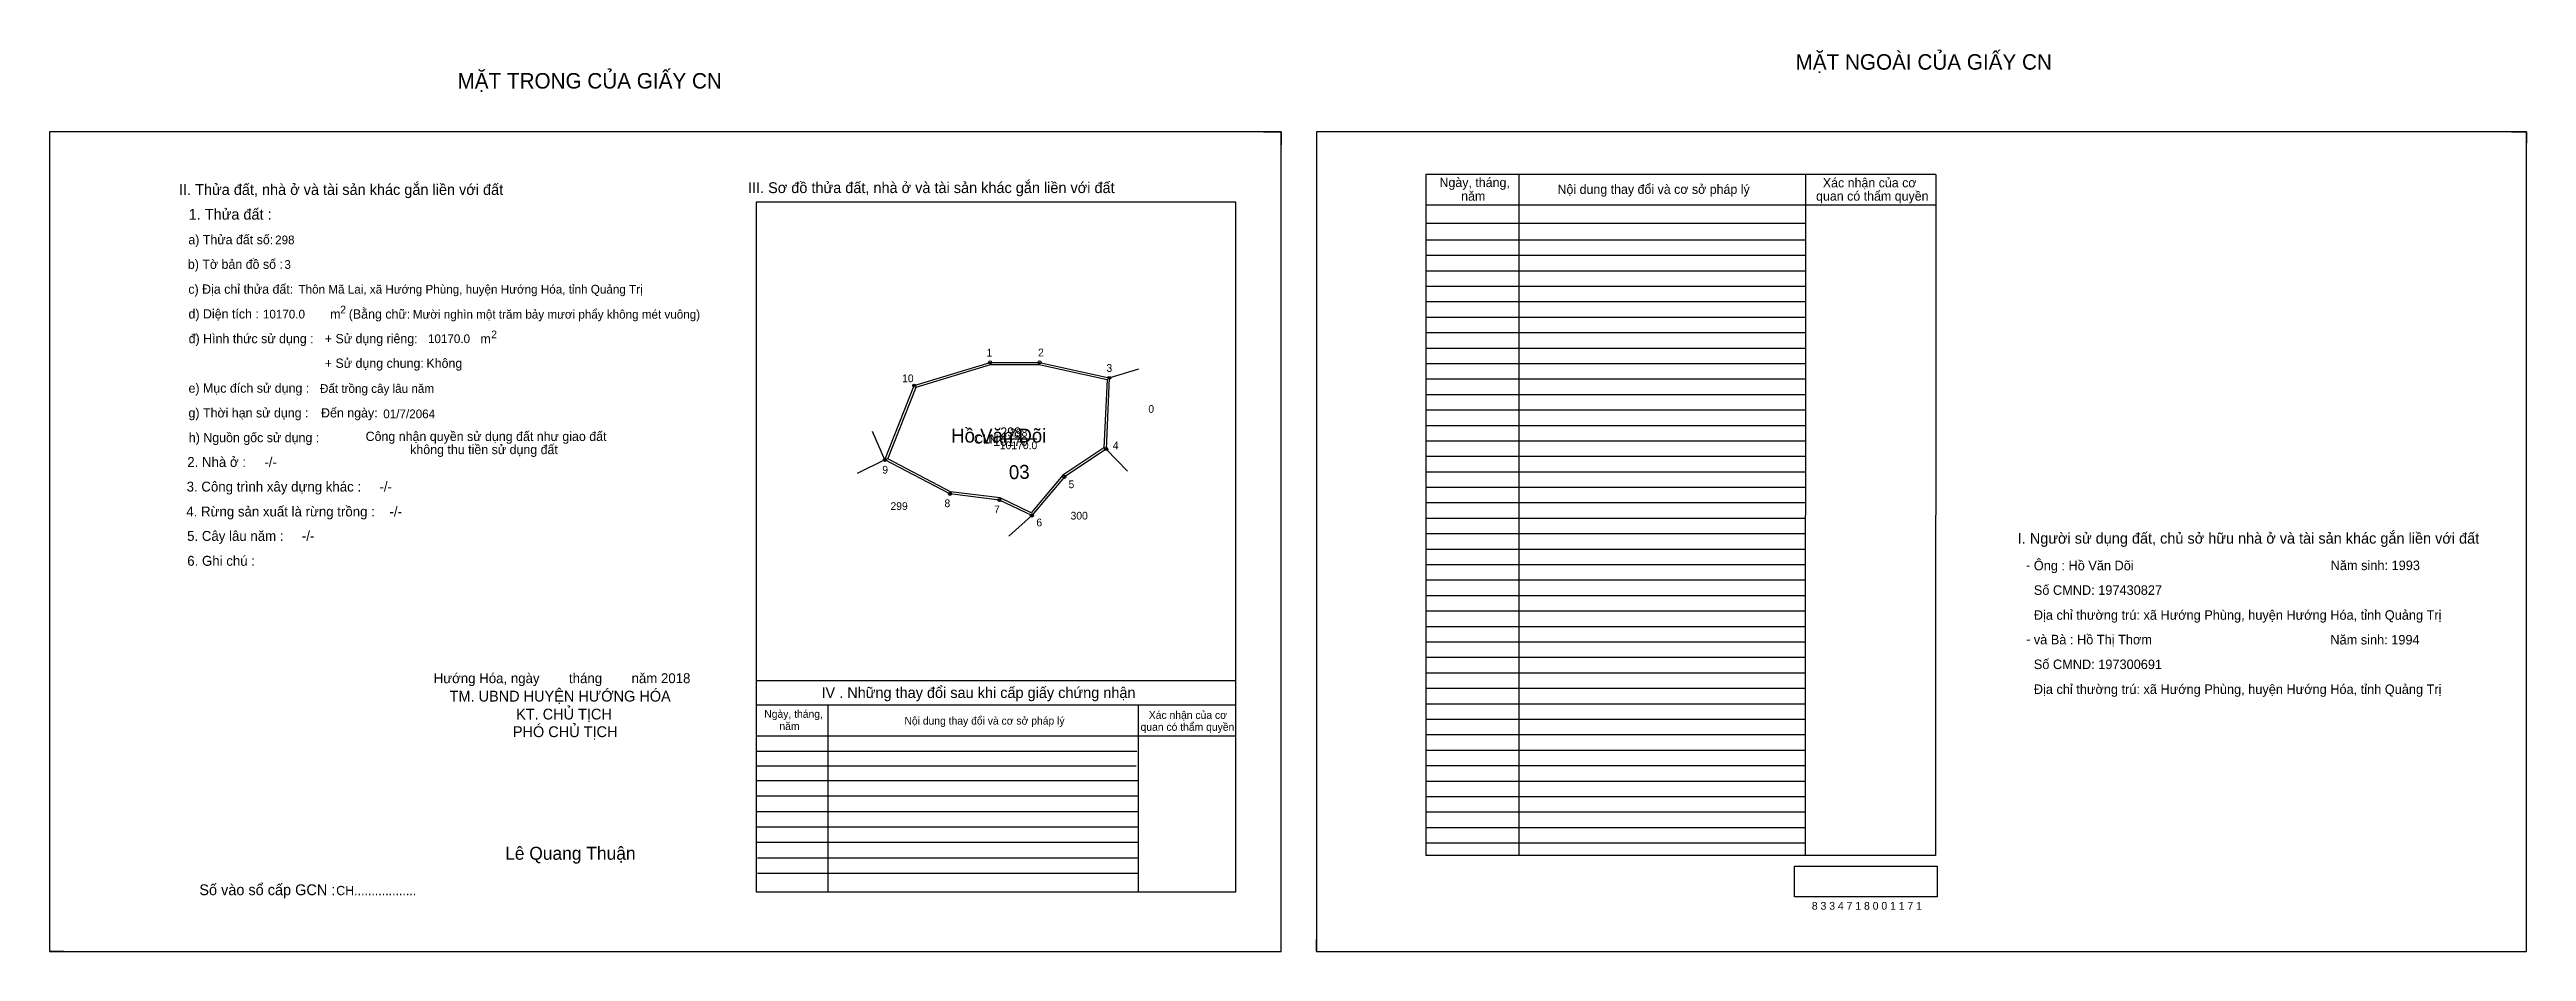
# Model space of a CAD drawing. Extents: x 532668 to 536177, y 1846635 to 1847222.
# Drawn here: x 534576 to 536177, y 1846639 to 1847222 of the extents above.
import ezdxf

# ---------------------------------------------------------------- set-up
doc = ezdxf.new("R2010")
doc.units = 0
for name, color, linetype in [('Default', 7, 'Continuous'), ('Level 10', 7, 'Continuous'), ('Level 11', 7, 'Continuous'), ('Level 13', 7, 'Continuous'), ('Level 2', 7, 'Continuous'), ('Level 27', 7, 'Continuous'), ('Level 3', 7, 'Continuous'), ('Level 36', 7, 'Continuous'), ('Level 4', 7, 'Continuous'), ('Level 5', 7, 'Continuous'), ('Level 55', 7, 'Continuous'), ('Level 6', 7, 'Continuous'), ('Level 7', 7, 'Continuous'), ('Level 8', 7, 'Continuous'), ('Level 9', 7, 'Continuous')]:
    doc.layers.add(name, color=color, linetype=linetype)

msp = doc.modelspace()

# ---------------------------------------------------------------- linework, layer by layer
at = {"layer": 'Level 10'}
for p, q in [((535360.8, 1847169.1), (535372.1, 1847169.1)), ((535372.1, 1847169.1), (535372.1, 1847160.7)), ((536167.6, 1847169.1), (536177.2, 1847169.1)), ((536177.2, 1847169.1), (536177.2, 1847161.7)), ((534576, 1846646.9), (534576, 1846639.1)), ((534585.2, 1846639.1), (534576, 1846639.1)), ((535394.9, 1846639.1), (535394.9, 1846646.9)), ((535394.9, 1846639.1), (535402, 1846639.1))]:
    msp.add_line(p, q, dxfattribs=at)
for points in [[(534576, 1846639.1), (535372.1, 1846639.1), (535372.1, 1847169.1), (534576, 1847169.1)], [(535394.9, 1846639.1), (536177.2, 1846639.1), (536177.2, 1847169.1), (535394.9, 1847169.1)], [(535261, 1847010), (535259, 1846964), (535232, 1846946), (535211, 1846921), (535190, 1846931), (535158, 1846935), (535116, 1846957), (535135, 1847005), (535184, 1847020), (535216, 1847020)], [(535259.6, 1847008.9), (535257.6, 1846964.8), (535231.1, 1846947.1), (535210.6, 1846922.7), (535190.4, 1846932.4), (535158.4, 1846936.4), (535117.8, 1846957.7), (535136.1, 1847003.9), (535184.2, 1847018.6), (535215.8, 1847018.6)]]:
    msp.add_lwpolyline(points, close=True, dxfattribs=at)
at = {"layer": 'Level 11'}
for centre in [(535184, 1847020), (535216, 1847020), (535135, 1847005), (535261, 1847010), (535261, 1847010), (535116, 1846957), (535259, 1846964), (535232, 1846946), (535158, 1846935), (535190, 1846931), (535211, 1846921)]:
    msp.add_circle(centre, 1, dxfattribs=at)
at = {"layer": 'Level 13'}
msp.add_line((535191.1, 1846970.5), (535203.8, 1846970.5), dxfattribs=at)
at = {"layer": 'Level 27'}
for p, q in [((535261, 1847010), (535280.1, 1847015.8)), ((535116, 1846957), (535108, 1846975.3)), ((535116, 1846957), (535098.1, 1846948.1)), ((535259, 1846964), (535272.9, 1846949.6)), ((535211, 1846921), (535196.1, 1846907.6))]:
    msp.add_line(p, q, dxfattribs=at)
at = {"layer": 'Level 6'}
msp.add_lwpolyline([(535703.9, 1846694.2), (535796.3, 1846694.2), (535796.3, 1846674.4), (535703.9, 1846674.4)], close=True, dxfattribs=at)
at = {"layer": 'Level 7'}
for p, q in [((535710.9, 1847099.1), (535465.7, 1847099.1)), ((535710.9, 1847089.1), (535465.7, 1847089.1)), ((535710.9, 1847079.1), (535465.7, 1847079.1)), ((535710.9, 1847069.1), (535465.7, 1847069.1)), ((535710.9, 1847059.1), (535465.7, 1847059.1)), ((535710.9, 1847049.1), (535465.7, 1847049.1)), ((535710.9, 1847039.1), (535465.7, 1847039.1)), ((535710.9, 1847029.1), (535465.7, 1847029.1)), ((535710.9, 1847019.1), (535465.7, 1847019.1)), ((535710.9, 1847009.1), (535465.7, 1847009.1)), ((535710.9, 1846999.1), (535465.7, 1846999.1)), ((535710.9, 1846989.1), (535465.7, 1846989.1)), ((535710.9, 1846979.1), (535465.7, 1846979.1)), ((535710.9, 1846969.1), (535465.7, 1846969.1)), ((535710.9, 1846959.1), (535465.7, 1846959.1)), ((535710.9, 1846949.1), (535465.7, 1846949.1)), ((535710.9, 1846939.1), (535465.7, 1846939.1)), ((535710.9, 1846929.1), (535465.7, 1846929.1)), ((535710.9, 1846919.1), (535465.7, 1846919.1)), ((535710.9, 1846909.1), (535465.7, 1846909.1)), ((535710.9, 1846899.1), (535465.7, 1846899.1)), ((535710.9, 1846889.1), (535465.7, 1846889.1)), ((535710.9, 1846879.1), (535465.7, 1846879.1)), ((535710.9, 1846869.1), (535465.7, 1846869.1)), ((535710.9, 1846859.1), (535465.7, 1846859.1)), ((535710.9, 1846849.1), (535465.7, 1846849.1)), ((535710.9, 1846839.1), (535465.7, 1846839.1)), ((535710.9, 1846829.1), (535465.7, 1846829.1)), ((535710.9, 1846819.1), (535465.7, 1846819.1)), ((535710.9, 1846809.1), (535465.7, 1846809.1)), ((535710.9, 1846799.1), (535465.7, 1846799.1)), ((535710.9, 1846789.1), (535465.7, 1846789.1)), ((535710.9, 1846779.1), (535465.7, 1846779.1)), ((535278.9, 1846768.4), (535032.8, 1846768.4)), ((535710.9, 1846769.1), (535465.7, 1846769.1)), ((535278.4, 1846758.9), (535032.8, 1846758.9)), ((535279.7, 1846749.5), (535032.8, 1846749.5)), ((535710.9, 1846759.1), (535465.7, 1846759.1)), ((535710.9, 1846749.1), (535465.7, 1846749.1)), ((535279.7, 1846739.5), (535032.8, 1846739.5)), ((535279.7, 1846729.5), (535032.8, 1846729.5)), ((535710.9, 1846739.1), (535465.7, 1846739.1)), ((535710.9, 1846729.1), (535465.7, 1846729.1)), ((535279.7, 1846719.5), (535032.8, 1846719.5)), ((535710.9, 1846719.1), (535465.7, 1846719.1)), ((535279.7, 1846709.5), (535032.8, 1846709.5)), ((535279.7, 1846699.5), (535033.6, 1846699.5)), ((535710.9, 1846709.1), (535465.7, 1846709.1)), ((535279.7, 1846689.5), (535033.6, 1846689.5))]:
    msp.add_line(p, q, dxfattribs=at)
at = {"layer": 'Level 8'}
for p, q in [((535795.3, 1847141.6), (535465.7, 1847141.6)), ((535465.7, 1847141.6), (535465.7, 1846701.1)), ((535525.7, 1847141.6), (535525.7, 1846701.1)), ((535711.1, 1847141.4), (535710.9, 1846701.1)), ((535795.3, 1847141.6), (535795.2, 1846701.1)), ((535342.8, 1847123.7), (535032.8, 1847123.7)), ((535032.8, 1847123.7), (535032.8, 1846677.7)), ((535342.8, 1846677.7), (535342.8, 1847123.7)), ((535795.3, 1847121.6), (535465.7, 1847121.6)), ((535710.9, 1847109.8), (535465.7, 1847109.8)), ((535342.8, 1846814.1), (535032.8, 1846814.1)), ((535342.8, 1846798.4), (535032.8, 1846798.4)), ((535079, 1846798.4), (535079, 1846677.7)), ((535279.7, 1846798.4), (535279.7, 1846677.7)), ((535342.8, 1846778.4), (535032.8, 1846778.4)), ((535795.2, 1846701.1), (535465.7, 1846701.1)), ((535032.8, 1846677.7), (535342.8, 1846677.7))]:
    msp.add_line(p, q, dxfattribs=at)
at = {"layer": 'Level 9'}
msp.add_line((535190.3, 1846970.5), (535214.1, 1846970.5), dxfattribs=at)

# ---------------------------------------------------------------- texts
at = {"layer": 'Default'}
for s, p in [('e) Mục đích sử dụng :', (534665.8, 1847000.4)), ('g) Thời hạn sử dụng :', (534665.8, 1846984.4)), ('Đến ngày:', (534751.5, 1846984.4)), ('h) Nguồn gốc sử dụng :', (534666, 1846968.4)), ('Công nhận quyền sử dụng đất như giao đất', (534780.3, 1846969.2)), ('không thu tiền sử dụng đất', (534809.1, 1846960.7))]:
    msp.add_text(s, height=6, dxfattribs=at).set_placement(p)
at = {"layer": 'Level 13'}
for s, p in [('CLN', (535174.5, 1846968)), ('10170.0', (535190.3, 1846963.9)), ('298', (535196.9, 1846972.1))]:
    msp.add_text(s, height=5, dxfattribs=at).set_placement(p)
at = {"layer": 'Level 2'}
msp.add_text('Hồ Văn Dõi', height=9, dxfattribs=at).set_placement((535158.8, 1846968.2))
at = {"layer": 'Level 3'}
msp.add_text('CLN', height=6, dxfattribs=at).set_placement((535173.5, 1846967.5))
at = {"layer": 'Level 36'}
for s, p in [('0', (535286.3, 1846987.4)), ('299', (535119.6, 1846924.6)), ('300', (535236, 1846918.4))]:
    msp.add_text(s, height=5, dxfattribs=at).set_placement(p)
at = {"layer": 'Level 4'}
msp.add_text('298', height=6, dxfattribs=at).set_placement((535190.6, 1846972))
at = {"layer": 'Level 5'}
msp.add_text('10170', height=6, dxfattribs=at).set_placement((535186, 1846966))
at = {"layer": 'Level 55'}
for s, height, p in [('1', 0.8, (535183.8, 1847020)), ('2', 0.8, (535215.7, 1847020)), ('10', 0.8, (535134.4, 1847005)), ('3', 0.8, (535260.8, 1847010)), ('0', 0.22, (535260.9, 1847009.8)), ('0', 0.22, (535260.9, 1847009.8)), ('9', 0.8, (535115.7, 1846957)), ('299', 0.22, (535115.8, 1846956.8)), ('4', 0.8, (535258.7, 1846964)), ('300', 0.22, (535258.8, 1846963.8)), ('300', 0.22, (535258.8, 1846963.8)), ('0', 0.22, (535258.9, 1846963.8)), ('0', 0.22, (535258.9, 1846963.8)), ('5', 0.8, (535231.7, 1846946)), ('300', 0.22, (535231.8, 1846945.8)), ('300', 0.22, (535231.8, 1846945.8)), ('8', 0.8, (535157.7, 1846935)), ('299', 0.22, (535157.8, 1846934.8)), ('7', 0.8, (535189.7, 1846931)), ('299', 0.22, (535189.8, 1846930.8)), ('6', 0.8, (535210.7, 1846921)), ('300', 0.22, (535210.8, 1846920.8)), ('299', 0.22, (535210.8, 1846920.8)), ('300', 0.22, (535210.8, 1846920.8))]:
    msp.add_text(s, height=height, dxfattribs=at).set_placement(p)
at = {"layer": 'Level 6'}
for s, height, p in [('298', 5.63, (534721.8, 1847096.4)), ('3', 5.63, (534727.8, 1847080.5)), ('Thôn Mã Lai, xã Hướng Phùng, huyện Hướng Hóa, tỉnh Quảng Trị', 5.64, (534736.9, 1847064.5)), ('10170.0', 5.63, (534713.9, 1847048.4)), ('Mười nghìn một trăm bảy mươi phẩy không mét vuông)', 5.632, (534810.8, 1847048.3)), ('10170.0', 5.63, (534820.6, 1847032.5)), ('Đất trồng cây lâu năm', 5.64, (534750.8, 1847000.3)), ('01/7/2064', 5.64, (534791.7, 1846983.9)), ('Ông : Hồ Văn Dõi', 6.16, (535858.7, 1846885.6)), ('Năm sinh: 1993', 6.16, (536050.6, 1846885.7)), ('Số CMND: 197430827', 6.16, (535858.7, 1846869.7)), ('Địa chỉ thường trú: xã Hướng Phùng, huyện Hướng Hóa, tỉnh Quảng Trị', 6.16, (535858.7, 1846853.6)), ('và Bà : Hồ Thị Thơm', 6.16, (535858.7, 1846837.7)), ('Năm sinh: 1994', 6.16, (536050.4, 1846837.6)), ('Số CMND: 197300691', 6.16, (535858.7, 1846821.7)), ('Địa chỉ thường trú: xã Hướng Phùng, huyện Hướng Hóa, tỉnh Quảng Trị', 6.16, (535858.7, 1846805.6)), ('8 3 3 4 7 1 8 0 0 1 1 7 1', 5.04, (535715.2, 1846666.1))]:
    msp.add_text(s, height=height, dxfattribs=at).set_placement(p)
at = {"layer": 'Level 7'}
for s, height, p in [('MẶT TRONG CỦA GIẤY CN', 10, (534839.7, 1847197.1)), ('MẶT NGOÀI CỦA GIẤY CN', 10, (535704.7, 1847209.3)), ('II. Thửa đất, nhà ở và tài sản khác gắn liền với đất', 7, (534659.7, 1847128.3)), ('III. Sơ đồ thửa đất, nhà ở và tài sản khác gắn liền với đất', 7, (535027.5, 1847129.5)), ('Ngày, tháng,', 6, (535474.5, 1847133.4)), ('năm', 6, (535488.5, 1847124.6)), ('Nội dung thay đổi và cơ sở pháp lý', 6, (535550.8, 1847129)), (' quan có thẩm quyền', 6, (535715.7, 1847124.6)), ('Xác nhận của cơ', 6, (535722.3, 1847133.2)), ('1. Thửa đất :', 7, (534665.9, 1847112.3)), ('a) Thửa đất số:', 6, (534665.7, 1847096.4)), ('b) Tờ bản đồ số :', 6, (534665.4, 1847080.5)), ('c) Địa chỉ thửa đất:', 6, (534665.7, 1847064.4)), ('d) Diện tích :', 6, (534665.8, 1847048.4)), ('m', 6, (534757.4, 1847048.3)), ('2', 5, (534763.9, 1847051.7)), ('(Bằng chữ:', 6, (534769.4, 1847048.3)), ('đ) Hình thức sử dụng :', 6, (534665.9, 1847032.4)), ('+ Sử dụng riêng:', 6, (534753.9, 1847032.4)), ('m', 6, (534854.5, 1847032.3)), ('2', 5, (534861.5, 1847035.6)), ('+ Sử dụng chung:', 6, (534753.9, 1847016.5)), ('Không', 6, (534819.6, 1847016.5)), ('2. Nhà ở :     -/-', 6.4, (534665, 1846952.4)), ('3. Công trình xây dựng khác :     -/-', 6.4, (534664.6, 1846936.5)), ('4. Rừng sản xuất là rừng trồng :    -/-', 6.4, (534664.4, 1846920.4)), ('5. Cây lâu năm :     -/-', 6.4, (534664.9, 1846904.6)), ('I. Người sử dụng đất, chủ sở hữu nhà ở và tài sản khác gắn liền với đất', 7, (535848.3, 1846902.8)), ('6. Ghi chú :', 6.4, (534665, 1846888.5)), ('-', 6.4, (535853.6, 1846885.8)), ('-', 6.4, (535853.7, 1846837.9)), ('Hướng Hóa, ngày        tháng        năm 2018', 6.4, (534824.3, 1846812.6)), ('TM. UBND HUYỆN HƯỚNG HÓA', 7, (534834.6, 1846800.7)), ('IV . Những thay đổi sau khi cấp giấy chứng nhận', 7, (535075, 1846803)), ('KT. CHỦ TỊCH', 7, (534877.6, 1846789.1)), ('Ngày, tháng,', 5, (535038, 1846790.2)), ('Xác nhận của cơ', 5, (535286.6, 1846789.5)), ('PHÓ CHỦ TỊCH', 7, (534875.5, 1846777.7)), ('năm', 5, (535047.8, 1846782.3)), ('Nội dung thay đổi và cơ sở pháp lý', 5, (535128.6, 1846785.8)), (' quan có thẩm quyền', 5, (535279.4, 1846781.8)), ('Lê Quang Thuận', 8.4, (534870.5, 1846698.4)), ('Số vào sổ cấp GCN :', 7, (534672.8, 1846675.5)), ('CH..................', 6, (534761.3, 1846675.5))]:
    msp.add_text(s, height=height, dxfattribs=at).set_placement(p)
msp.add_text('03', height=9, rotation=2, dxfattribs=at).set_placement((535196.3, 1846944.4))
at = {"layer": 'Level 9'}
for s, p in [('1', (535181.7, 1847023.8)), ('2', (535215, 1847023.9)), ('3', (535259.2, 1847013.9)), ('10', (535127.1, 1847007.2)), ('4', (535263.3, 1846963.8)), ('9', (535114.3, 1846948.1)), ('5', (535234.7, 1846938.7)), ('8', (535154.5, 1846926.4)), ('7', (535186.5, 1846922.4)), ('6', (535213.9, 1846914))]:
    msp.add_text(s, height=5, dxfattribs=at).set_placement(p)

doc.saveas('drawing.dxf')
